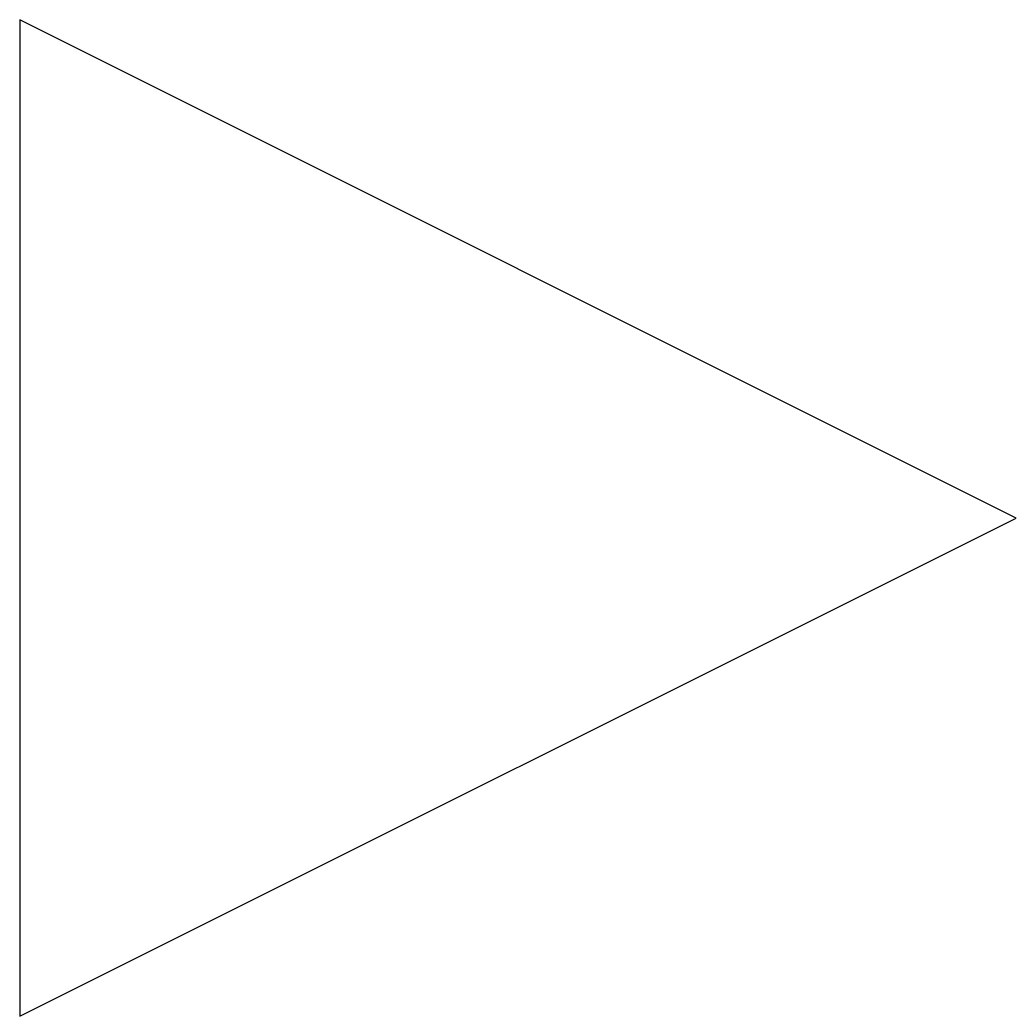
# Model space of a CAD drawing. Header units: metres. Extents: x -0.125 to 0.125, y -0.125 to 0.125.
import ezdxf

# ---------------------------------------------------------------- set-up
doc = ezdxf.new("R2010")
doc.units = ezdxf.units.M

# ---------------------------------------------------------------- blocks, each defined once
blk = doc.blocks.new('DT')
at = {"layer": 'EL', "color": 3}
blk.add_lwpolyline([(-0.125, 0.125), (-0.125, -0.125), (0.125, 0), (-0.125, 0.125)], dxfattribs=at)

msp = doc.modelspace()

# ---------------------------------------------------------------- block references
msp.add_blockref('DT', (0, 0))

doc.saveas('drawing.dxf')
